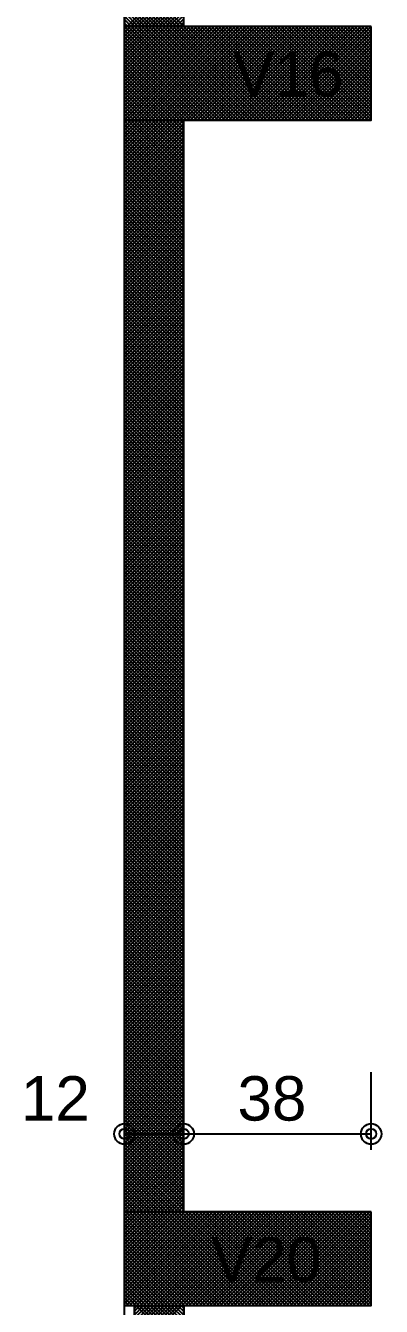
# Model space of a CAD drawing. Extents: x 0 to 119, y 0 to 84.
# Drawn here: x 12.28 to 13.72, y 37.04 to 42.22 of the extents above; entities that cross this region are included whole.
import ezdxf

# ---------------------------------------------------------------- set-up
doc = ezdxf.new("R2010")
doc.units = 0
doc.header["$MEASUREMENT"] = 0
for name, color, linetype in [('29', 9, 'CONTINUOUS'), ('3', 7, 'CONTINUOUS'), ('32', 250, 'CONTINUOUS'), ('6', 178, 'CONTINUOUS')]:
    doc.layers.add(name, color=color, linetype=linetype)
doc.styles.add('TQS_ARIAL', font='arial.ttf')

msp = doc.modelspace()

# ---------------------------------------------------------------- linework, layer by layer
at = {"layer": '29', "color": 9, "linetype": 'Continuous'}
for p, q in [((12.6805, 42.459687), (12.9205, 42.21988)), ((12.6805, 42.445545), (12.906165, 42.21988)), ((12.6805, 42.431402), (12.892023, 42.21988)), ((12.691101, 42.21988), (12.9205, 42.449279)), ((12.705243, 42.21988), (12.9205, 42.435137)), ((12.6805, 42.41726), (12.87788, 42.21988)), ((12.6805, 42.403118), (12.863738, 42.21988)), ((12.6805, 42.388976), (12.849596, 42.21988)), ((12.719385, 42.21988), (12.9205, 42.420995)), ((12.733527, 42.21988), (12.9205, 42.406853)), ((12.747669, 42.21988), (12.9205, 42.392711)), ((12.761811, 42.21988), (12.9205, 42.378569)), ((12.6805, 42.374834), (12.835454, 42.21988)), ((12.6805, 42.360692), (12.821312, 42.21988)), ((12.6805, 42.34655), (12.80717, 42.21988)), ((12.6805, 42.332407), (12.793028, 42.21988)), ((12.775954, 42.21988), (12.9205, 42.364426)), ((12.790096, 42.21988), (12.9205, 42.350284)), ((12.804238, 42.21988), (12.9205, 42.336142)), ((12.6805, 42.318265), (12.778885, 42.21988)), ((12.6805, 42.304123), (12.764743, 42.21988)), ((12.6805, 42.289981), (12.750601, 42.21988)), ((12.6805, 42.275839), (12.736459, 42.21988)), ((12.81838, 42.21988), (12.9205, 42.322)), ((12.832522, 42.21988), (12.9205, 42.307858)), ((12.846664, 42.21988), (12.9205, 42.293716)), ((12.860806, 42.21988), (12.9205, 42.279574)), ((12.6805, 42.261697), (12.722317, 42.21988)), ((12.6805, 42.247555), (12.708175, 42.21988)), ((12.6805, 42.233413), (12.694033, 42.21988)), ((12.874949, 42.21988), (12.9205, 42.265432)), ((12.889091, 42.21988), (12.9205, 42.251289)), ((12.903233, 42.21988), (12.9205, 42.237147)), ((12.917375, 42.21988), (12.9205, 42.223005)), ((12.6805, 41.841584), (13.058796, 42.21988)), ((12.6805, 41.855726), (13.044654, 42.21988)), ((12.6805, 41.869868), (13.030512, 42.21988)), ((12.6805, 41.88401), (13.01637, 42.21988)), ((12.6805, 41.898152), (13.002228, 42.21988)), ((12.6805, 41.912294), (12.988086, 42.21988)), ((12.6805, 41.926437), (12.973944, 42.21988)), ((12.6805, 41.940579), (12.959801, 42.21988)), ((12.6805, 41.954721), (12.945659, 42.21988)), ((12.6805, 41.968863), (12.931517, 42.21988)), ((12.6805, 41.983005), (12.917375, 42.21988)), ((12.6805, 41.997147), (12.903233, 42.21988)), ((12.6805, 42.011289), (12.889091, 42.21988)), ((12.6805, 42.025432), (12.874949, 42.21988)), ((12.6805, 42.039574), (12.860806, 42.21988)), ((12.6805, 42.053716), (12.846664, 42.21988)), ((12.6805, 42.067858), (12.832522, 42.21988)), ((12.6805, 42.082), (12.81838, 42.21988)), ((12.6805, 42.096142), (12.804238, 42.21988)), ((12.6805, 42.110284), (12.790096, 42.21988)), ((12.6805, 42.124426), (12.775954, 42.21988)), ((12.6805, 42.138569), (12.761811, 42.21988)), ((12.6805, 42.152711), (12.747669, 42.21988)), ((12.6805, 42.166853), (12.733527, 42.21988)), ((12.6805, 42.180995), (12.719385, 42.21988)), ((12.6805, 42.195137), (12.705243, 42.21988)), ((12.6805, 42.209279), (12.691101, 42.21988)), ((12.6805, 42.21988), (13.05989, 41.83988)), ((12.6805, 42.205128), (13.045748, 41.83988)), ((12.6805, 42.190986), (13.031606, 41.83988)), ((12.6805, 42.176844), (13.017464, 41.83988)), ((12.692938, 41.83988), (13.072938, 42.21988)), ((12.694033, 42.21988), (13.074033, 41.83988)), ((12.707081, 41.83988), (13.087081, 42.21988)), ((12.708175, 42.21988), (13.088175, 41.83988)), ((12.721223, 41.83988), (13.101223, 42.21988)), ((12.722317, 42.21988), (13.102317, 41.83988)), ((12.735365, 41.83988), (13.115365, 42.21988)), ((12.736459, 42.21988), (13.116459, 41.83988)), ((12.749507, 41.83988), (13.129507, 42.21988)), ((12.750601, 42.21988), (13.130601, 41.83988)), ((12.763649, 41.83988), (13.143649, 42.21988)), ((12.764743, 42.21988), (13.144743, 41.83988)), ((12.777791, 41.83988), (13.157791, 42.21988)), ((12.778885, 42.21988), (13.158885, 41.83988)), ((12.791933, 41.83988), (13.171933, 42.21988)), ((12.793028, 42.21988), (13.173028, 41.83988)), ((12.806076, 41.83988), (13.186076, 42.21988)), ((12.80717, 42.21988), (13.18717, 41.83988)), ((12.820218, 41.83988), (13.200218, 42.21988)), ((12.821312, 42.21988), (13.201312, 41.83988)), ((12.83436, 41.83988), (13.21436, 42.21988)), ((12.835454, 42.21988), (13.215454, 41.83988)), ((12.848502, 41.83988), (13.228502, 42.21988)), ((12.849596, 42.21988), (13.229596, 41.83988)), ((12.862644, 41.83988), (13.242644, 42.21988)), ((12.863738, 42.21988), (13.243738, 41.83988)), ((12.876786, 41.83988), (13.256786, 42.21988)), ((12.87788, 42.21988), (13.25788, 41.83988)), ((12.890928, 41.83988), (13.270928, 42.21988)), ((12.892023, 42.21988), (13.272023, 41.83988)), ((12.905071, 41.83988), (13.285071, 42.21988)), ((12.906165, 42.21988), (13.286165, 41.83988)), ((12.919213, 41.83988), (13.299213, 42.21988)), ((12.920307, 42.21988), (13.300307, 41.83988)), ((12.933355, 41.83988), (13.313355, 42.21988)), ((12.934449, 42.21988), (13.314449, 41.83988)), ((12.947497, 41.83988), (13.327497, 42.21988)), ((12.948591, 42.21988), (13.328591, 41.83988)), ((12.961639, 41.83988), (13.341639, 42.21988)), ((12.962733, 42.21988), (13.342733, 41.83988)), ((12.975781, 41.83988), (13.355781, 42.21988)), ((12.976875, 42.21988), (13.356875, 41.83988)), ((12.989923, 41.83988), (13.369923, 42.21988)), ((12.991017, 42.21988), (13.371017, 41.83988)), ((13.004065, 41.83988), (13.384065, 42.21988)), ((13.00516, 42.21988), (13.38516, 41.83988)), ((13.018208, 41.83988), (13.398208, 42.21988)), ((13.019302, 42.21988), (13.399302, 41.83988)), ((13.03235, 41.83988), (13.41235, 42.21988)), ((13.033444, 42.21988), (13.413444, 41.83988)), ((13.046492, 41.83988), (13.426492, 42.21988)), ((13.047586, 42.21988), (13.427586, 41.83988)), ((13.060634, 41.83988), (13.440634, 42.21988)), ((13.061728, 42.21988), (13.441728, 41.83988)), ((13.074776, 41.83988), (13.454776, 42.21988)), ((13.07587, 42.21988), (13.45587, 41.83988)), ((13.088918, 41.83988), (13.468918, 42.21988)), ((13.090012, 42.21988), (13.470012, 41.83988)), ((13.10306, 41.83988), (13.48306, 42.21988)), ((13.104155, 42.21988), (13.484155, 41.83988)), ((13.117203, 41.83988), (13.497203, 42.21988)), ((13.118297, 42.21988), (13.498297, 41.83988)), ((13.131345, 41.83988), (13.511345, 42.21988)), ((13.132439, 42.21988), (13.512439, 41.83988)), ((13.145487, 41.83988), (13.525487, 42.21988)), ((13.146581, 42.21988), (13.526581, 41.83988)), ((13.159629, 41.83988), (13.539629, 42.21988)), ((13.160723, 42.21988), (13.540723, 41.83988)), ((13.173771, 41.83988), (13.553771, 42.21988)), ((13.174865, 42.21988), (13.554865, 41.83988)), ((13.187913, 41.83988), (13.567913, 42.21988)), ((13.189007, 42.21988), (13.569007, 41.83988)), ((13.202055, 41.83988), (13.582055, 42.21988)), ((13.20315, 42.21988), (13.58315, 41.83988)), ((13.216197, 41.83988), (13.596197, 42.21988)), ((13.217292, 42.21988), (13.597292, 41.83988)), ((13.23034, 41.83988), (13.61034, 42.21988)), ((13.231434, 42.21988), (13.611434, 41.83988)), ((13.244482, 41.83988), (13.624482, 42.21988)), ((13.245576, 42.21988), (13.625576, 41.83988)), ((13.258624, 41.83988), (13.638624, 42.21988)), ((13.259718, 42.21988), (13.639718, 41.83988)), ((13.272766, 41.83988), (13.652766, 42.21988)), ((13.27386, 42.21988), (13.65386, 41.83988)), ((13.286908, 41.83988), (13.666908, 42.21988)), ((13.288002, 42.21988), (13.668002, 41.83988)), ((13.30105, 41.83988), (13.6805, 42.21988)), ((13.302144, 42.21988), (13.6805, 41.841524)), ((13.315192, 41.83988), (13.6805, 42.205188)), ((13.316287, 42.21988), (13.6805, 41.855666)), ((13.329335, 41.83988), (13.6805, 42.191046)), ((13.330429, 42.21988), (13.6805, 41.869809)), ((13.343477, 41.83988), (13.6805, 42.176903)), ((13.344571, 42.21988), (13.6805, 41.883951)), ((13.358713, 42.21988), (13.6805, 41.898093)), ((13.372855, 42.21988), (13.6805, 41.912235)), ((13.386997, 42.21988), (13.6805, 41.926377)), ((13.401139, 42.21988), (13.6805, 41.940519)), ((13.415282, 42.21988), (13.6805, 41.954661)), ((13.429424, 42.21988), (13.6805, 41.968804)), ((13.443566, 42.21988), (13.6805, 41.982946)), ((13.457708, 42.21988), (13.6805, 41.997088)), ((13.47185, 42.21988), (13.6805, 42.01123)), ((13.485992, 42.21988), (13.6805, 42.025372)), ((13.500134, 42.21988), (13.6805, 42.039514)), ((13.514276, 42.21988), (13.6805, 42.053656)), ((13.528419, 42.21988), (13.6805, 42.067799)), ((13.542561, 42.21988), (13.6805, 42.081941)), ((13.556703, 42.21988), (13.6805, 42.096083)), ((13.570845, 42.21988), (13.6805, 42.110225)), ((13.584987, 42.21988), (13.6805, 42.124367)), ((13.599129, 42.21988), (13.6805, 42.138509)), ((13.613271, 42.21988), (13.6805, 42.152651)), ((13.627414, 42.21988), (13.6805, 42.166793)), ((13.641556, 42.21988), (13.6805, 42.180936)), ((13.655698, 42.21988), (13.6805, 42.195078)), ((13.66984, 42.21988), (13.6805, 42.20922)), ((12.6805, 42.162702), (13.003322, 41.83988)), ((12.6805, 42.14856), (12.98918, 41.83988)), ((12.6805, 42.134418), (12.975038, 41.83988)), ((12.6805, 42.120275), (12.960896, 41.83988)), ((13.357619, 41.83988), (13.6805, 42.162761)), ((13.371761, 41.83988), (13.6805, 42.148619)), ((13.385903, 41.83988), (13.6805, 42.134477)), ((13.400045, 41.83988), (13.6805, 42.120335)), ((12.6805, 42.106133), (12.946753, 41.83988)), ((12.6805, 42.091991), (12.932611, 41.83988)), ((12.6805, 42.077849), (12.918469, 41.83988)), ((13.414187, 41.83988), (13.6805, 42.106193)), ((13.42833, 41.83988), (13.6805, 42.092051)), ((13.442472, 41.83988), (13.6805, 42.077908)), ((12.6805, 42.063707), (12.904327, 41.83988)), ((12.6805, 42.049565), (12.890185, 41.83988)), ((12.6805, 42.035423), (12.876043, 41.83988)), ((12.6805, 42.02128), (12.861901, 41.83988)), ((13.456614, 41.83988), (13.6805, 42.063766)), ((13.470756, 41.83988), (13.6805, 42.049624)), ((13.484898, 41.83988), (13.6805, 42.035482)), ((13.49904, 41.83988), (13.6805, 42.02134)), ((12.6805, 42.007138), (12.847758, 41.83988)), ((12.6805, 41.992996), (12.833616, 41.83988)), ((12.6805, 41.978854), (12.819474, 41.83988)), ((12.6805, 41.964712), (12.805332, 41.83988)), ((13.513182, 41.83988), (13.6805, 42.007198)), ((13.527324, 41.83988), (13.6805, 41.993056)), ((13.541467, 41.83988), (13.6805, 41.978914)), ((13.555609, 41.83988), (13.6805, 41.964771)), ((12.6805, 41.95057), (12.79119, 41.83988)), ((12.6805, 41.936428), (12.777048, 41.83988)), ((12.6805, 41.922286), (12.762906, 41.83988)), ((13.569751, 41.83988), (13.6805, 41.950629)), ((13.583893, 41.83988), (13.6805, 41.936487)), ((13.598035, 41.83988), (13.6805, 41.922345)), ((12.6805, 41.908143), (12.748764, 41.83988)), ((12.6805, 41.894001), (12.734621, 41.83988)), ((12.6805, 41.879859), (12.720479, 41.83988)), ((12.6805, 41.865717), (12.706337, 41.83988)), ((13.612177, 41.83988), (13.6805, 41.908203)), ((13.626319, 41.83988), (13.6805, 41.894061)), ((13.640462, 41.83988), (13.6805, 41.879919)), ((13.654604, 41.83988), (13.6805, 41.865776)), ((12.6805, 41.851575), (12.692195, 41.83988)), ((12.6805, 41.601167), (12.919213, 41.83988)), ((12.6805, 41.61531), (12.905071, 41.83988)), ((12.6805, 41.629452), (12.890928, 41.83988)), ((12.6805, 41.643594), (12.876786, 41.83988)), ((12.6805, 41.657736), (12.862644, 41.83988)), ((12.6805, 41.671878), (12.848502, 41.83988)), ((12.6805, 41.68602), (12.83436, 41.83988)), ((12.6805, 41.700162), (12.820218, 41.83988)), ((12.6805, 41.714305), (12.806076, 41.83988)), ((12.6805, 41.728447), (12.791933, 41.83988)), ((12.6805, 41.742589), (12.777791, 41.83988)), ((12.6805, 41.756731), (12.763649, 41.83988)), ((12.6805, 41.770873), (12.749507, 41.83988)), ((12.6805, 41.785015), (12.735365, 41.83988)), ((12.6805, 41.799157), (12.721223, 41.83988)), ((12.6805, 41.8133), (12.707081, 41.83988)), ((12.6805, 41.827442), (12.692938, 41.83988)), ((12.6805, 41.837433), (12.9205, 41.597433)), ((12.6805, 41.587025), (12.9205, 41.827025)), ((12.6805, 41.823291), (12.9205, 41.583291)), ((12.6805, 41.572883), (12.9205, 41.812883)), ((12.6805, 41.809148), (12.9205, 41.569148)), ((12.692195, 41.83988), (12.9205, 41.611575)), ((12.706337, 41.83988), (12.9205, 41.625717)), ((12.720479, 41.83988), (12.9205, 41.639859)), ((12.734621, 41.83988), (12.9205, 41.654001)), ((12.748764, 41.83988), (12.9205, 41.668143)), ((12.762906, 41.83988), (12.9205, 41.682286)), ((12.777048, 41.83988), (12.9205, 41.696428)), ((12.79119, 41.83988), (12.9205, 41.71057)), ((12.805332, 41.83988), (12.9205, 41.724712)), ((12.819474, 41.83988), (12.9205, 41.738854)), ((12.833616, 41.83988), (12.9205, 41.752996)), ((12.847758, 41.83988), (12.9205, 41.767138)), ((12.861901, 41.83988), (12.9205, 41.78128)), ((12.876043, 41.83988), (12.9205, 41.795423)), ((12.890185, 41.83988), (12.9205, 41.809565)), ((12.904327, 41.83988), (12.9205, 41.823707)), ((12.918469, 41.83988), (12.9205, 41.837849)), ((13.668746, 41.83988), (13.6805, 41.851634)), ((12.6805, 41.558741), (12.9205, 41.798741)), ((12.6805, 41.795006), (12.9205, 41.555006)), ((12.6805, 41.544599), (12.9205, 41.784599)), ((12.6805, 41.780864), (12.9205, 41.540864)), ((12.6805, 41.530457), (12.9205, 41.770457)), ((12.6805, 41.766722), (12.9205, 41.526722)), ((12.6805, 41.516315), (12.9205, 41.756315)), ((12.6805, 41.75258), (12.9205, 41.51258)), ((12.6805, 41.502173), (12.9205, 41.742173)), ((12.6805, 41.738438), (12.9205, 41.498438)), ((12.6805, 41.48803), (12.9205, 41.72803)), ((12.6805, 41.724296), (12.9205, 41.484296)), ((12.6805, 41.473888), (12.9205, 41.713888)), ((12.6805, 41.710153), (12.9205, 41.470153)), ((12.6805, 41.459746), (12.9205, 41.699746)), ((12.6805, 41.696011), (12.9205, 41.456011)), ((12.6805, 41.445604), (12.9205, 41.685604)), ((12.6805, 41.681869), (12.9205, 41.441869)), ((12.6805, 41.431462), (12.9205, 41.671462)), ((12.6805, 41.667727), (12.9205, 41.427727)), ((12.6805, 41.41732), (12.9205, 41.65732)), ((12.6805, 41.653585), (12.9205, 41.413585)), ((12.6805, 41.403178), (12.9205, 41.643178)), ((12.6805, 41.639443), (12.9205, 41.399443)), ((12.6805, 41.389035), (12.9205, 41.629035)), ((12.6805, 41.625301), (12.9205, 41.385301)), ((12.6805, 41.374893), (12.9205, 41.614893)), ((12.6805, 41.611159), (12.9205, 41.371159)), ((12.6805, 41.360751), (12.9205, 41.600751)), ((12.6805, 41.597016), (12.9205, 41.357016)), ((12.6805, 41.346609), (12.9205, 41.586609)), ((12.6805, 41.582874), (12.9205, 41.342874)), ((12.6805, 41.332467), (12.9205, 41.572467)), ((12.6805, 41.568732), (12.9205, 41.328732)), ((12.6805, 41.318325), (12.9205, 41.558325)), ((12.6805, 41.55459), (12.9205, 41.31459)), ((12.6805, 41.304183), (12.9205, 41.544183)), ((12.6805, 41.540448), (12.9205, 41.300448)), ((12.6805, 41.29004), (12.9205, 41.53004)), ((12.6805, 41.526306), (12.9205, 41.286306)), ((12.6805, 41.275898), (12.9205, 41.515898)), ((12.6805, 41.512164), (12.9205, 41.272164)), ((12.6805, 41.261756), (12.9205, 41.501756)), ((12.6805, 41.498021), (12.9205, 41.258021)), ((12.6805, 41.247614), (12.9205, 41.487614)), ((12.6805, 41.483879), (12.9205, 41.243879)), ((12.6805, 41.233472), (12.9205, 41.473472)), ((12.6805, 41.469737), (12.9205, 41.229737)), ((12.6805, 41.21933), (12.9205, 41.45933)), ((12.6805, 41.455595), (12.9205, 41.215595)), ((12.6805, 41.205188), (12.9205, 41.445188)), ((12.6805, 41.441453), (12.9205, 41.201453)), ((12.6805, 41.191046), (12.9205, 41.431046)), ((12.6805, 41.427311), (12.9205, 41.187311)), ((12.6805, 41.176903), (12.9205, 41.416903)), ((12.6805, 41.413169), (12.9205, 41.173169)), ((12.6805, 41.162761), (12.9205, 41.402761)), ((12.6805, 41.399027), (12.9205, 41.159027)), ((12.6805, 41.148619), (12.9205, 41.388619)), ((12.6805, 41.384884), (12.9205, 41.144884)), ((12.6805, 41.134477), (12.9205, 41.374477)), ((12.6805, 41.370742), (12.9205, 41.130742)), ((12.6805, 41.120335), (12.9205, 41.360335)), ((12.6805, 41.3566), (12.9205, 41.1166)), ((12.6805, 41.106193), (12.9205, 41.346193)), ((12.6805, 41.342458), (12.9205, 41.102458)), ((12.6805, 41.092051), (12.9205, 41.332051)), ((12.6805, 41.328316), (12.9205, 41.088316)), ((12.6805, 41.077908), (12.9205, 41.317908)), ((12.6805, 41.314174), (12.9205, 41.074174)), ((12.6805, 41.063766), (12.9205, 41.303766)), ((12.6805, 41.300032), (12.9205, 41.060032)), ((12.6805, 41.049624), (12.9205, 41.289624)), ((12.6805, 41.285889), (12.9205, 41.045889)), ((12.6805, 41.035482), (12.9205, 41.275482)), ((12.6805, 41.271747), (12.9205, 41.031747)), ((12.6805, 41.02134), (12.9205, 41.26134)), ((12.6805, 41.257605), (12.9205, 41.017605)), ((12.6805, 41.007198), (12.9205, 41.247198)), ((12.6805, 41.243463), (12.9205, 41.003463)), ((12.6805, 40.993056), (12.9205, 41.233056)), ((12.6805, 41.229321), (12.9205, 40.989321)), ((12.6805, 40.978914), (12.9205, 41.218914)), ((12.6805, 41.215179), (12.9205, 40.975179)), ((12.6805, 40.964771), (12.9205, 41.204771)), ((12.6805, 41.201037), (12.9205, 40.961037)), ((12.6805, 40.950629), (12.9205, 41.190629)), ((12.6805, 41.186894), (12.9205, 40.946894)), ((12.6805, 40.936487), (12.9205, 41.176487)), ((12.6805, 41.172752), (12.9205, 40.932752)), ((12.6805, 40.922345), (12.9205, 41.162345)), ((12.6805, 41.15861), (12.9205, 40.91861)), ((12.6805, 40.908203), (12.9205, 41.148203)), ((12.6805, 41.144468), (12.9205, 40.904468)), ((12.6805, 40.894061), (12.9205, 41.134061)), ((12.6805, 41.130326), (12.9205, 40.890326)), ((12.6805, 40.879919), (12.9205, 41.119919)), ((12.6805, 41.116184), (12.9205, 40.876184)), ((12.6805, 40.865776), (12.9205, 41.105776)), ((12.6805, 41.102042), (12.9205, 40.862042)), ((12.6805, 40.851634), (12.9205, 41.091634)), ((12.6805, 41.0879), (12.9205, 40.8479)), ((12.6805, 40.837492), (12.9205, 41.077492)), ((12.6805, 41.073757), (12.9205, 40.833757)), ((12.6805, 40.82335), (12.9205, 41.06335)), ((12.6805, 41.059615), (12.9205, 40.819615)), ((12.6805, 40.809208), (12.9205, 41.049208)), ((12.6805, 41.045473), (12.9205, 40.805473)), ((12.6805, 40.795066), (12.9205, 41.035066)), ((12.6805, 41.031331), (12.9205, 40.791331)), ((12.6805, 40.780924), (12.9205, 41.020924)), ((12.6805, 41.017189), (12.9205, 40.777189)), ((12.6805, 40.766781), (12.9205, 41.006781)), ((12.6805, 41.003047), (12.9205, 40.763047)), ((12.6805, 40.752639), (12.9205, 40.992639)), ((12.6805, 40.988905), (12.9205, 40.748905)), ((12.6805, 40.738497), (12.9205, 40.978497)), ((12.6805, 40.974762), (12.9205, 40.734762)), ((12.6805, 40.724355), (12.9205, 40.964355)), ((12.6805, 40.96062), (12.9205, 40.72062)), ((12.6805, 40.710213), (12.9205, 40.950213)), ((12.6805, 40.946478), (12.9205, 40.706478)), ((12.6805, 40.696071), (12.9205, 40.936071)), ((12.6805, 40.932336), (12.9205, 40.692336)), ((12.6805, 40.681929), (12.9205, 40.921929)), ((12.6805, 40.918194), (12.9205, 40.678194)), ((12.6805, 40.667787), (12.9205, 40.907787)), ((12.6805, 40.904052), (12.9205, 40.664052)), ((12.6805, 40.653644), (12.9205, 40.893644)), ((12.6805, 40.88991), (12.9205, 40.64991)), ((12.6805, 40.639502), (12.9205, 40.879502)), ((12.6805, 40.875767), (12.9205, 40.635767)), ((12.6805, 40.62536), (12.9205, 40.86536)), ((12.6805, 40.861625), (12.9205, 40.621625)), ((12.6805, 40.611218), (12.9205, 40.851218)), ((12.6805, 40.847483), (12.9205, 40.607483)), ((12.6805, 40.597076), (12.9205, 40.837076)), ((12.6805, 40.833341), (12.9205, 40.593341)), ((12.6805, 40.582934), (12.9205, 40.822934)), ((12.6805, 40.819199), (12.9205, 40.579199)), ((12.6805, 40.568792), (12.9205, 40.808792)), ((12.6805, 40.805057), (12.9205, 40.565057)), ((12.6805, 40.554649), (12.9205, 40.794649)), ((12.6805, 40.790915), (12.9205, 40.550915)), ((12.6805, 40.540507), (12.9205, 40.780507)), ((12.6805, 40.776773), (12.9205, 40.536773)), ((12.6805, 40.526365), (12.9205, 40.766365)), ((12.6805, 40.76263), (12.9205, 40.52263)), ((12.6805, 40.512223), (12.9205, 40.752223)), ((12.6805, 40.748488), (12.9205, 40.508488)), ((12.6805, 40.498081), (12.9205, 40.738081)), ((12.6805, 40.734346), (12.9205, 40.494346)), ((12.6805, 40.483939), (12.9205, 40.723939)), ((12.6805, 40.720204), (12.9205, 40.480204)), ((12.6805, 40.469797), (12.9205, 40.709797)), ((12.6805, 40.706062), (12.9205, 40.466062)), ((12.6805, 40.455654), (12.9205, 40.695654)), ((12.6805, 40.69192), (12.9205, 40.45192)), ((12.6805, 40.441512), (12.9205, 40.681512)), ((12.6805, 40.677778), (12.9205, 40.437778)), ((12.6805, 40.42737), (12.9205, 40.66737)), ((12.6805, 40.663635), (12.9205, 40.423635)), ((12.6805, 40.413228), (12.9205, 40.653228)), ((12.6805, 40.649493), (12.9205, 40.409493)), ((12.6805, 40.399086), (12.9205, 40.639086)), ((12.6805, 40.635351), (12.9205, 40.395351)), ((12.6805, 40.384944), (12.9205, 40.624944)), ((12.6805, 40.621209), (12.9205, 40.381209)), ((12.6805, 40.370802), (12.9205, 40.610802)), ((12.6805, 40.607067), (12.9205, 40.367067)), ((12.6805, 40.35666), (12.9205, 40.59666)), ((12.6805, 40.592925), (12.9205, 40.352925)), ((12.6805, 40.342517), (12.9205, 40.582517)), ((12.6805, 40.578783), (12.9205, 40.338783)), ((12.6805, 40.328375), (12.9205, 40.568375)), ((12.6805, 40.564641), (12.9205, 40.324641)), ((12.6805, 40.314233), (12.9205, 40.554233)), ((12.6805, 40.550498), (12.9205, 40.310498)), ((12.6805, 40.300091), (12.9205, 40.540091)), ((12.6805, 40.536356), (12.9205, 40.296356)), ((12.6805, 40.285949), (12.9205, 40.525949)), ((12.6805, 40.522214), (12.9205, 40.282214)), ((12.6805, 40.271807), (12.9205, 40.511807)), ((12.6805, 40.508072), (12.9205, 40.268072)), ((12.6805, 40.257665), (12.9205, 40.497665)), ((12.6805, 40.49393), (12.9205, 40.25393)), ((12.6805, 40.243522), (12.9205, 40.483522)), ((12.6805, 40.479788), (12.9205, 40.239788)), ((12.6805, 40.22938), (12.9205, 40.46938)), ((12.6805, 40.465646), (12.9205, 40.225646)), ((12.6805, 40.215238), (12.9205, 40.455238)), ((12.6805, 40.451503), (12.9205, 40.211503)), ((12.6805, 40.201096), (12.9205, 40.441096)), ((12.6805, 40.437361), (12.9205, 40.197361)), ((12.6805, 40.186954), (12.9205, 40.426954)), ((12.6805, 40.423219), (12.9205, 40.183219)), ((12.6805, 40.172812), (12.9205, 40.412812)), ((12.6805, 40.409077), (12.9205, 40.169077)), ((12.6805, 40.15867), (12.9205, 40.39867)), ((12.6805, 40.394935), (12.9205, 40.154935)), ((12.6805, 40.144528), (12.9205, 40.384528)), ((12.6805, 40.380793), (12.9205, 40.140793)), ((12.6805, 40.130385), (12.9205, 40.370385)), ((12.6805, 40.366651), (12.9205, 40.126651)), ((12.6805, 40.116243), (12.9205, 40.356243)), ((12.6805, 40.352508), (12.9205, 40.112508)), ((12.6805, 40.102101), (12.9205, 40.342101)), ((12.6805, 40.338366), (12.9205, 40.098366)), ((12.6805, 40.087959), (12.9205, 40.327959)), ((12.6805, 40.324224), (12.9205, 40.084224)), ((12.6805, 40.073817), (12.9205, 40.313817)), ((12.6805, 40.310082), (12.9205, 40.070082)), ((12.6805, 40.059675), (12.9205, 40.299675)), ((12.6805, 40.29594), (12.9205, 40.05594)), ((12.6805, 40.045533), (12.9205, 40.285533)), ((12.6805, 40.281798), (12.9205, 40.041798)), ((12.6805, 40.03139), (12.9205, 40.27139)), ((12.6805, 40.267656), (12.9205, 40.027656)), ((12.6805, 40.017248), (12.9205, 40.257248)), ((12.6805, 40.253514), (12.9205, 40.013514)), ((12.6805, 40.003106), (12.9205, 40.243106)), ((12.6805, 40.239371), (12.9205, 39.999371)), ((12.6805, 39.988964), (12.9205, 40.228964)), ((12.6805, 40.225229), (12.9205, 39.985229)), ((12.6805, 39.974822), (12.9205, 40.214822)), ((12.6805, 40.211087), (12.9205, 39.971087)), ((12.6805, 39.96068), (12.9205, 40.20068)), ((12.6805, 40.196945), (12.9205, 39.956945)), ((12.6805, 39.946538), (12.9205, 40.186538)), ((12.6805, 40.182803), (12.9205, 39.942803)), ((12.6805, 39.932395), (12.9205, 40.172395)), ((12.6805, 40.168661), (12.9205, 39.928661)), ((12.6805, 39.918253), (12.9205, 40.158253)), ((12.6805, 40.154519), (12.9205, 39.914519)), ((12.6805, 39.904111), (12.9205, 40.144111)), ((12.6805, 40.140376), (12.9205, 39.900376)), ((12.6805, 39.889969), (12.9205, 40.129969)), ((12.6805, 40.126234), (12.9205, 39.886234)), ((12.6805, 39.875827), (12.9205, 40.115827)), ((12.6805, 40.112092), (12.9205, 39.872092)), ((12.6805, 39.861685), (12.9205, 40.101685)), ((12.6805, 40.09795), (12.9205, 39.85795)), ((12.6805, 39.847543), (12.9205, 40.087543)), ((12.6805, 40.083808), (12.9205, 39.843808)), ((12.6805, 39.833401), (12.9205, 40.073401)), ((12.6805, 40.069666), (12.9205, 39.829666)), ((12.6805, 39.819258), (12.9205, 40.059258)), ((12.6805, 40.055524), (12.9205, 39.815524)), ((12.6805, 39.805116), (12.9205, 40.045116)), ((12.6805, 40.041381), (12.9205, 39.801381)), ((12.6805, 39.790974), (12.9205, 40.030974)), ((12.6805, 40.027239), (12.9205, 39.787239)), ((12.6805, 39.776832), (12.9205, 40.016832)), ((12.6805, 40.013097), (12.9205, 39.773097)), ((12.6805, 39.76269), (12.9205, 40.00269)), ((12.6805, 39.998955), (12.9205, 39.758955)), ((12.6805, 39.748548), (12.9205, 39.988548)), ((12.6805, 39.984813), (12.9205, 39.744813)), ((12.6805, 39.734406), (12.9205, 39.974406)), ((12.6805, 39.970671), (12.9205, 39.730671)), ((12.6805, 39.720263), (12.9205, 39.960263)), ((12.6805, 39.956529), (12.9205, 39.716529)), ((12.6805, 39.706121), (12.9205, 39.946121)), ((12.6805, 39.942387), (12.9205, 39.702387)), ((12.6805, 39.691979), (12.9205, 39.931979)), ((12.6805, 39.928244), (12.9205, 39.688244)), ((12.6805, 39.677837), (12.9205, 39.917837)), ((12.6805, 39.914102), (12.9205, 39.674102)), ((12.6805, 39.663695), (12.9205, 39.903695)), ((12.6805, 39.89996), (12.9205, 39.65996)), ((12.6805, 39.649553), (12.9205, 39.889553)), ((12.6805, 39.885818), (12.9205, 39.645818)), ((12.6805, 39.635411), (12.9205, 39.875411)), ((12.6805, 39.871676), (12.9205, 39.631676)), ((12.6805, 39.621268), (12.9205, 39.861268)), ((12.6805, 39.857534), (12.9205, 39.617534)), ((12.6805, 39.607126), (12.9205, 39.847126)), ((12.6805, 39.843392), (12.9205, 39.603392)), ((12.6805, 39.592984), (12.9205, 39.832984)), ((12.6805, 39.829249), (12.9205, 39.589249)), ((12.6805, 39.578842), (12.9205, 39.818842)), ((12.6805, 39.815107), (12.9205, 39.575107)), ((12.6805, 39.5647), (12.9205, 39.8047)), ((12.6805, 39.800965), (12.9205, 39.560965)), ((12.6805, 39.550558), (12.9205, 39.790558)), ((12.6805, 39.786823), (12.9205, 39.546823)), ((12.6805, 39.536416), (12.9205, 39.776416)), ((12.6805, 39.772681), (12.9205, 39.532681)), ((12.6805, 39.522274), (12.9205, 39.762274)), ((12.6805, 39.758539), (12.9205, 39.518539)), ((12.6805, 39.508131), (12.9205, 39.748131)), ((12.6805, 39.744397), (12.9205, 39.504397)), ((12.6805, 39.493989), (12.9205, 39.733989)), ((12.6805, 39.730255), (12.9205, 39.490255)), ((12.6805, 39.479847), (12.9205, 39.719847)), ((12.6805, 39.716112), (12.9205, 39.476112)), ((12.6805, 39.465705), (12.9205, 39.705705)), ((12.6805, 39.70197), (12.9205, 39.46197)), ((12.6805, 39.451563), (12.9205, 39.691563)), ((12.6805, 39.687828), (12.9205, 39.447828)), ((12.6805, 39.437421), (12.9205, 39.677421)), ((12.6805, 39.673686), (12.9205, 39.433686)), ((12.6805, 39.423279), (12.9205, 39.663279)), ((12.6805, 39.659544), (12.9205, 39.419544)), ((12.6805, 39.409136), (12.9205, 39.649136)), ((12.6805, 39.645402), (12.9205, 39.405402)), ((12.6805, 39.394994), (12.9205, 39.634994)), ((12.6805, 39.63126), (12.9205, 39.39126)), ((12.6805, 39.380852), (12.9205, 39.620852)), ((12.6805, 39.617117), (12.9205, 39.377117)), ((12.6805, 39.36671), (12.9205, 39.60671)), ((12.6805, 39.602975), (12.9205, 39.362975)), ((12.6805, 39.352568), (12.9205, 39.592568)), ((12.6805, 39.588833), (12.9205, 39.348833)), ((12.6805, 39.338426), (12.9205, 39.578426)), ((12.6805, 39.574691), (12.9205, 39.334691)), ((12.6805, 39.324284), (12.9205, 39.564284)), ((12.6805, 39.560549), (12.9205, 39.320549)), ((12.6805, 39.310141), (12.9205, 39.550141)), ((12.6805, 39.546407), (12.9205, 39.306407)), ((12.6805, 39.295999), (12.9205, 39.535999)), ((12.6805, 39.532265), (12.9205, 39.292265)), ((12.6805, 39.281857), (12.9205, 39.521857)), ((12.6805, 39.518122), (12.9205, 39.278122)), ((12.6805, 39.267715), (12.9205, 39.507715)), ((12.6805, 39.50398), (12.9205, 39.26398)), ((12.6805, 39.253573), (12.9205, 39.493573)), ((12.6805, 39.489838), (12.9205, 39.249838)), ((12.6805, 39.239431), (12.9205, 39.479431)), ((12.6805, 39.475696), (12.9205, 39.235696)), ((12.6805, 39.225289), (12.9205, 39.465289)), ((12.6805, 39.461554), (12.9205, 39.221554)), ((12.6805, 39.211147), (12.9205, 39.451147)), ((12.6805, 39.447412), (12.9205, 39.207412)), ((12.6805, 39.197004), (12.9205, 39.437004)), ((12.6805, 39.43327), (12.9205, 39.19327)), ((12.6805, 39.182862), (12.9205, 39.422862)), ((12.6805, 39.419128), (12.9205, 39.179128)), ((12.6805, 39.16872), (12.9205, 39.40872)), ((12.6805, 39.404985), (12.9205, 39.164985)), ((12.6805, 39.154578), (12.9205, 39.394578)), ((12.6805, 39.390843), (12.9205, 39.150843)), ((12.6805, 39.140436), (12.9205, 39.380436)), ((12.6805, 39.376701), (12.9205, 39.136701)), ((12.6805, 39.126294), (12.9205, 39.366294)), ((12.6805, 39.362559), (12.9205, 39.122559)), ((12.6805, 39.112152), (12.9205, 39.352152)), ((12.6805, 39.348417), (12.9205, 39.108417)), ((12.6805, 39.098009), (12.9205, 39.338009)), ((12.6805, 39.334275), (12.9205, 39.094275)), ((12.6805, 39.083867), (12.9205, 39.323867)), ((12.6805, 39.320133), (12.9205, 39.080133)), ((12.6805, 39.069725), (12.9205, 39.309725)), ((12.6805, 39.30599), (12.9205, 39.06599)), ((12.6805, 39.055583), (12.9205, 39.295583)), ((12.6805, 39.291848), (12.9205, 39.051848)), ((12.6805, 39.041441), (12.9205, 39.281441)), ((12.6805, 39.277706), (12.9205, 39.037706)), ((12.6805, 39.027299), (12.9205, 39.267299)), ((12.6805, 39.263564), (12.9205, 39.023564)), ((12.6805, 39.013157), (12.9205, 39.253157)), ((12.6805, 39.249422), (12.9205, 39.009422)), ((12.6805, 38.999015), (12.9205, 39.239015)), ((12.6805, 39.23528), (12.9205, 38.99528)), ((12.6805, 38.984872), (12.9205, 39.224872)), ((12.6805, 39.221138), (12.9205, 38.981138)), ((12.6805, 38.97073), (12.9205, 39.21073)), ((12.6805, 39.206995), (12.9205, 38.966995)), ((12.6805, 38.956588), (12.9205, 39.196588)), ((12.6805, 39.192853), (12.9205, 38.952853)), ((12.6805, 38.942446), (12.9205, 39.182446)), ((12.6805, 39.178711), (12.9205, 38.938711)), ((12.6805, 38.928304), (12.9205, 39.168304)), ((12.6805, 39.164569), (12.9205, 38.924569)), ((12.6805, 38.914162), (12.9205, 39.154162)), ((12.6805, 39.150427), (12.9205, 38.910427)), ((12.6805, 38.90002), (12.9205, 39.14002)), ((12.6805, 39.136285), (12.9205, 38.896285)), ((12.6805, 38.885877), (12.9205, 39.125877)), ((12.6805, 39.122143), (12.9205, 38.882143)), ((12.6805, 38.871735), (12.9205, 39.111735)), ((12.6805, 39.108001), (12.9205, 38.868001)), ((12.6805, 38.857593), (12.9205, 39.097593)), ((12.6805, 39.093858), (12.9205, 38.853858)), ((12.6805, 38.843451), (12.9205, 39.083451)), ((12.6805, 39.079716), (12.9205, 38.839716)), ((12.6805, 38.829309), (12.9205, 39.069309)), ((12.6805, 39.065574), (12.9205, 38.825574)), ((12.6805, 38.815167), (12.9205, 39.055167)), ((12.6805, 39.051432), (12.9205, 38.811432)), ((12.6805, 38.801025), (12.9205, 39.041025)), ((12.6805, 39.03729), (12.9205, 38.79729)), ((12.6805, 38.786882), (12.9205, 39.026882)), ((12.6805, 39.023148), (12.9205, 38.783148)), ((12.6805, 38.77274), (12.9205, 39.01274)), ((12.6805, 39.009006), (12.9205, 38.769006)), ((12.6805, 38.758598), (12.9205, 38.998598)), ((12.6805, 38.994863), (12.9205, 38.754863)), ((12.6805, 38.744456), (12.9205, 38.984456)), ((12.6805, 38.980721), (12.9205, 38.740721)), ((12.6805, 38.730314), (12.9205, 38.970314)), ((12.6805, 38.966579), (12.9205, 38.726579)), ((12.6805, 38.716172), (12.9205, 38.956172)), ((12.6805, 38.952437), (12.9205, 38.712437)), ((12.6805, 38.70203), (12.9205, 38.94203)), ((12.6805, 38.938295), (12.9205, 38.698295)), ((12.6805, 38.687888), (12.9205, 38.927888)), ((12.6805, 38.924153), (12.9205, 38.684153)), ((12.6805, 38.673745), (12.9205, 38.913745)), ((12.6805, 38.910011), (12.9205, 38.670011)), ((12.6805, 38.659603), (12.9205, 38.899603)), ((12.6805, 38.895868), (12.9205, 38.655868)), ((12.6805, 38.645461), (12.9205, 38.885461)), ((12.6805, 38.881726), (12.9205, 38.641726)), ((12.6805, 38.631319), (12.9205, 38.871319)), ((12.6805, 38.867584), (12.9205, 38.627584)), ((12.6805, 38.617177), (12.9205, 38.857177)), ((12.6805, 38.853442), (12.9205, 38.613442)), ((12.6805, 38.603035), (12.9205, 38.843035)), ((12.6805, 38.8393), (12.9205, 38.5993)), ((12.6805, 38.588893), (12.9205, 38.828893)), ((12.6805, 38.825158), (12.9205, 38.585158)), ((12.6805, 38.57475), (12.9205, 38.81475)), ((12.6805, 38.811016), (12.9205, 38.571016)), ((12.6805, 38.560608), (12.9205, 38.800608)), ((12.6805, 38.796874), (12.9205, 38.556874)), ((12.6805, 38.546466), (12.9205, 38.786466)), ((12.6805, 38.782731), (12.9205, 38.542731)), ((12.6805, 38.532324), (12.9205, 38.772324)), ((12.6805, 38.768589), (12.9205, 38.528589)), ((12.6805, 38.518182), (12.9205, 38.758182)), ((12.6805, 38.754447), (12.9205, 38.514447)), ((12.6805, 38.50404), (12.9205, 38.74404)), ((12.6805, 38.740305), (12.9205, 38.500305)), ((12.6805, 38.489898), (12.9205, 38.729898)), ((12.6805, 38.726163), (12.9205, 38.486163)), ((12.6805, 38.475755), (12.9205, 38.715755)), ((12.6805, 38.712021), (12.9205, 38.472021)), ((12.6805, 38.461613), (12.9205, 38.701613)), ((12.6805, 38.697879), (12.9205, 38.457879)), ((12.6805, 38.447471), (12.9205, 38.687471)), ((12.6805, 38.683736), (12.9205, 38.443736)), ((12.6805, 38.433329), (12.9205, 38.673329)), ((12.6805, 38.669594), (12.9205, 38.429594)), ((12.6805, 38.419187), (12.9205, 38.659187)), ((12.6805, 38.655452), (12.9205, 38.415452)), ((12.6805, 38.405045), (12.9205, 38.645045)), ((12.6805, 38.64131), (12.9205, 38.40131)), ((12.6805, 38.390903), (12.9205, 38.630903)), ((12.6805, 38.627168), (12.9205, 38.387168)), ((12.6805, 38.376761), (12.9205, 38.616761)), ((12.6805, 38.613026), (12.9205, 38.373026)), ((12.6805, 38.362618), (12.9205, 38.602618)), ((12.6805, 38.598884), (12.9205, 38.358884)), ((12.6805, 38.348476), (12.9205, 38.588476)), ((12.6805, 38.584742), (12.9205, 38.344742)), ((12.6805, 38.334334), (12.9205, 38.574334)), ((12.6805, 38.570599), (12.9205, 38.330599)), ((12.6805, 38.320192), (12.9205, 38.560192)), ((12.6805, 38.556457), (12.9205, 38.316457)), ((12.6805, 38.30605), (12.9205, 38.54605)), ((12.6805, 38.542315), (12.9205, 38.302315)), ((12.6805, 38.291908), (12.9205, 38.531908)), ((12.6805, 38.528173), (12.9205, 38.288173)), ((12.6805, 38.277766), (12.9205, 38.517766)), ((12.6805, 38.514031), (12.9205, 38.274031)), ((12.6805, 38.263623), (12.9205, 38.503623)), ((12.6805, 38.499889), (12.9205, 38.259889)), ((12.6805, 38.249481), (12.9205, 38.489481)), ((12.6805, 38.485747), (12.9205, 38.245747)), ((12.6805, 38.235339), (12.9205, 38.475339)), ((12.6805, 38.471604), (12.9205, 38.231604)), ((12.6805, 38.221197), (12.9205, 38.461197)), ((12.6805, 38.457462), (12.9205, 38.217462)), ((12.6805, 38.207055), (12.9205, 38.447055)), ((12.6805, 38.44332), (12.9205, 38.20332)), ((12.6805, 38.192913), (12.9205, 38.432913)), ((12.6805, 38.429178), (12.9205, 38.189178)), ((12.6805, 38.178771), (12.9205, 38.418771)), ((12.6805, 38.415036), (12.9205, 38.175036)), ((12.6805, 38.164629), (12.9205, 38.404629)), ((12.6805, 38.400894), (12.9205, 38.160894)), ((12.6805, 38.150486), (12.9205, 38.390486)), ((12.6805, 38.386752), (12.9205, 38.146752)), ((12.6805, 38.136344), (12.9205, 38.376344)), ((12.6805, 38.372609), (12.9205, 38.132609)), ((12.6805, 38.122202), (12.9205, 38.362202)), ((12.6805, 38.358467), (12.9205, 38.118467)), ((12.6805, 38.10806), (12.9205, 38.34806)), ((12.6805, 38.344325), (12.9205, 38.104325)), ((12.6805, 38.093918), (12.9205, 38.333918)), ((12.6805, 38.330183), (12.9205, 38.090183)), ((12.6805, 38.079776), (12.9205, 38.319776)), ((12.6805, 38.316041), (12.9205, 38.076041)), ((12.6805, 38.065634), (12.9205, 38.305634)), ((12.6805, 38.301899), (12.9205, 38.061899)), ((12.6805, 38.051491), (12.9205, 38.291491)), ((12.6805, 38.287757), (12.9205, 38.047757)), ((12.6805, 38.037349), (12.9205, 38.277349)), ((12.6805, 38.273615), (12.9205, 38.033615)), ((12.6805, 38.023207), (12.9205, 38.263207)), ((12.6805, 38.259472), (12.9205, 38.019472)), ((12.6805, 38.009065), (12.9205, 38.249065)), ((12.6805, 38.24533), (12.9205, 38.00533)), ((12.6805, 37.994923), (12.9205, 38.234923)), ((12.6805, 38.231188), (12.9205, 37.991188)), ((12.6805, 37.980781), (12.9205, 38.220781)), ((12.6805, 38.217046), (12.9205, 37.977046)), ((12.6805, 37.966639), (12.9205, 38.206639)), ((12.6805, 38.202904), (12.9205, 37.962904)), ((12.6805, 37.952496), (12.9205, 38.192496)), ((12.6805, 38.188762), (12.9205, 37.948762)), ((12.6805, 37.938354), (12.9205, 38.178354)), ((12.6805, 38.17462), (12.9205, 37.93462)), ((12.6805, 37.924212), (12.9205, 38.164212)), ((12.6805, 38.160477), (12.9205, 37.920477)), ((12.6805, 37.91007), (12.9205, 38.15007)), ((12.6805, 38.146335), (12.9205, 37.906335)), ((12.6805, 37.895928), (12.9205, 38.135928)), ((12.6805, 38.132193), (12.9205, 37.892193)), ((12.6805, 37.881786), (12.9205, 38.121786)), ((12.6805, 38.118051), (12.9205, 37.878051)), ((12.6805, 37.867644), (12.9205, 38.107644)), ((12.6805, 38.103909), (12.9205, 37.863909)), ((12.6805, 37.853502), (12.9205, 38.093502)), ((12.6805, 38.089767), (12.9205, 37.849767)), ((12.6805, 37.839359), (12.9205, 38.079359)), ((12.6805, 38.075625), (12.9205, 37.835625)), ((12.6805, 37.825217), (12.9205, 38.065217)), ((12.6805, 38.061482), (12.9205, 37.821482)), ((12.6805, 37.811075), (12.9205, 38.051075)), ((12.6805, 38.04734), (12.9205, 37.80734)), ((12.6805, 37.796933), (12.9205, 38.036933)), ((12.6805, 38.033198), (12.9205, 37.793198)), ((12.6805, 37.782791), (12.9205, 38.022791)), ((12.6805, 38.019056), (12.9205, 37.779056)), ((12.6805, 37.768649), (12.9205, 38.008649)), ((12.6805, 38.004914), (12.9205, 37.764914)), ((12.6805, 37.754507), (12.9205, 37.994507)), ((12.6805, 37.990772), (12.9205, 37.750772)), ((12.6805, 37.740364), (12.9205, 37.980364)), ((12.6805, 37.97663), (12.9205, 37.73663)), ((12.6805, 37.726222), (12.9205, 37.966222)), ((12.6805, 37.962488), (12.9205, 37.722488)), ((12.6805, 37.71208), (12.9205, 37.95208)), ((12.6805, 37.948345), (12.9205, 37.708345)), ((12.6805, 37.697938), (12.9205, 37.937938)), ((12.6805, 37.934203), (12.9205, 37.694203)), ((12.6805, 37.683796), (12.9205, 37.923796)), ((12.6805, 37.920061), (12.9205, 37.680061)), ((12.6805, 37.669654), (12.9205, 37.909654)), ((12.6805, 37.905919), (12.9205, 37.665919)), ((12.6805, 37.655512), (12.9205, 37.895512)), ((12.6805, 37.891777), (12.9205, 37.651777)), ((12.6805, 37.641369), (12.9205, 37.881369)), ((12.6805, 37.877635), (12.9205, 37.637635)), ((12.6805, 37.627227), (12.9205, 37.867227)), ((12.6805, 37.863493), (12.9205, 37.623493)), ((12.6805, 37.613085), (12.9205, 37.853085)), ((12.6805, 37.84935), (12.9205, 37.60935)), ((12.6805, 37.598943), (12.9205, 37.838943)), ((12.6805, 37.835208), (12.9205, 37.595208)), ((12.6805, 37.584801), (12.9205, 37.824801)), ((12.6805, 37.821066), (12.9205, 37.581066)), ((12.6805, 37.570659), (12.9205, 37.810659)), ((12.6805, 37.806924), (12.9205, 37.566924)), ((12.6805, 37.556517), (12.9205, 37.796517)), ((12.6805, 37.792782), (12.9205, 37.552782)), ((12.6805, 37.542375), (12.9205, 37.782375)), ((12.6805, 37.77864), (12.9205, 37.53864)), ((12.6805, 37.528232), (12.9205, 37.768232)), ((12.6805, 37.764498), (12.9205, 37.524498)), ((12.6805, 37.51409), (12.9205, 37.75409)), ((12.6805, 37.750356), (12.9205, 37.510356)), ((12.6805, 37.499948), (12.9205, 37.739948)), ((12.6805, 37.736213), (12.9205, 37.496213)), ((12.6805, 37.485806), (12.9205, 37.725806)), ((12.6805, 37.722071), (12.9205, 37.482071)), ((12.6805, 37.471664), (12.9205, 37.711664)), ((12.6805, 37.707929), (12.9205, 37.467929)), ((12.6805, 37.457522), (12.9205, 37.697522)), ((12.6805, 37.693787), (12.9205, 37.453787)), ((12.6805, 37.44338), (12.9205, 37.68338)), ((12.6805, 37.679645), (12.9205, 37.439645)), ((12.6805, 37.429237), (12.9205, 37.669237)), ((12.6805, 37.665503), (12.9205, 37.425503)), ((12.6805, 37.651361), (12.911981, 37.41988)), ((12.6805, 37.637218), (12.897839, 37.41988)), ((12.6805, 37.623076), (12.883696, 37.41988)), ((12.6805, 37.608934), (12.869554, 37.41988)), ((12.685285, 37.41988), (12.9205, 37.655095)), ((12.699427, 37.41988), (12.9205, 37.640953)), ((12.713569, 37.41988), (12.9205, 37.626811)), ((12.727711, 37.41988), (12.9205, 37.612669)), ((12.6805, 37.594792), (12.855412, 37.41988)), ((12.6805, 37.58065), (12.84127, 37.41988)), ((12.6805, 37.566508), (12.827128, 37.41988)), ((12.741853, 37.41988), (12.9205, 37.598527)), ((12.755995, 37.41988), (12.9205, 37.584385)), ((12.770138, 37.41988), (12.9205, 37.570243)), ((12.78428, 37.41988), (12.9205, 37.5561)), ((12.6805, 37.552366), (12.812986, 37.41988)), ((12.6805, 37.538223), (12.798844, 37.41988)), ((12.6805, 37.524081), (12.784701, 37.41988)), ((12.6805, 37.509939), (12.770559, 37.41988)), ((12.798422, 37.41988), (12.9205, 37.541958)), ((12.812564, 37.41988), (12.9205, 37.527816)), ((12.826706, 37.41988), (12.9205, 37.513674)), ((12.6805, 37.495797), (12.756417, 37.41988)), ((12.6805, 37.481655), (12.742275, 37.41988)), ((12.6805, 37.467513), (12.728133, 37.41988)), ((12.6805, 37.453371), (12.713991, 37.41988)), ((12.840848, 37.41988), (12.9205, 37.499532)), ((12.85499, 37.41988), (12.9205, 37.48539)), ((12.869133, 37.41988), (12.9205, 37.471248)), ((12.883275, 37.41988), (12.9205, 37.457105)), ((12.6805, 37.439229), (12.699849, 37.41988)), ((12.6805, 37.425086), (12.685707, 37.41988)), ((12.6805, 37.0474), (13.05298, 37.41988)), ((12.6805, 37.061542), (13.038838, 37.41988)), ((12.6805, 37.075684), (13.024696, 37.41988)), ((12.6805, 37.089826), (13.010554, 37.41988)), ((12.6805, 37.103968), (12.996412, 37.41988)), ((12.6805, 37.11811), (12.98227, 37.41988)), ((12.6805, 37.132253), (12.968128, 37.41988)), ((12.6805, 37.146395), (12.953985, 37.41988)), ((12.6805, 37.160537), (12.939843, 37.41988)), ((12.6805, 37.174679), (12.925701, 37.41988)), ((12.6805, 37.188821), (12.911559, 37.41988)), ((12.6805, 37.202963), (12.897417, 37.41988)), ((12.6805, 37.217105), (12.883275, 37.41988)), ((12.6805, 37.231248), (12.869133, 37.41988)), ((12.6805, 37.24539), (12.85499, 37.41988)), ((12.6805, 37.259532), (12.840848, 37.41988)), ((12.6805, 37.273674), (12.826706, 37.41988)), ((12.6805, 37.287816), (12.812564, 37.41988)), ((12.6805, 37.301958), (12.798422, 37.41988)), ((12.6805, 37.3161), (12.78428, 37.41988)), ((12.6805, 37.330243), (12.770138, 37.41988)), ((12.6805, 37.344385), (12.755995, 37.41988)), ((12.6805, 37.358527), (12.741853, 37.41988)), ((12.6805, 37.372669), (12.727711, 37.41988)), ((12.6805, 37.386811), (12.713569, 37.41988)), ((12.6805, 37.400953), (12.699427, 37.41988)), ((12.6805, 37.415095), (12.685285, 37.41988)), ((12.6805, 37.410944), (13.051564, 37.03988)), ((12.685707, 37.41988), (13.065707, 37.03988)), ((12.687122, 37.03988), (13.067122, 37.41988)), ((12.699849, 37.41988), (13.079849, 37.03988)), ((12.701265, 37.03988), (13.081265, 37.41988)), ((12.713991, 37.41988), (13.093991, 37.03988)), ((12.715407, 37.03988), (13.095407, 37.41988)), ((12.728133, 37.41988), (13.108133, 37.03988)), ((12.729549, 37.03988), (13.109549, 37.41988)), ((12.742275, 37.41988), (13.122275, 37.03988)), ((12.743691, 37.03988), (13.123691, 37.41988)), ((12.756417, 37.41988), (13.136417, 37.03988)), ((12.757833, 37.03988), (13.137833, 37.41988)), ((12.770559, 37.41988), (13.150559, 37.03988)), ((12.771975, 37.03988), (13.151975, 37.41988)), ((12.784701, 37.41988), (13.164701, 37.03988)), ((12.786117, 37.03988), (13.166117, 37.41988)), ((12.798844, 37.41988), (13.178844, 37.03988)), ((12.80026, 37.03988), (13.18026, 37.41988)), ((12.812986, 37.41988), (13.192986, 37.03988)), ((12.814402, 37.03988), (13.194402, 37.41988)), ((12.827128, 37.41988), (13.207128, 37.03988)), ((12.828544, 37.03988), (13.208544, 37.41988)), ((12.84127, 37.41988), (13.22127, 37.03988)), ((12.842686, 37.03988), (13.222686, 37.41988)), ((12.855412, 37.41988), (13.235412, 37.03988)), ((12.856828, 37.03988), (13.236828, 37.41988)), ((12.869554, 37.41988), (13.249554, 37.03988)), ((12.87097, 37.03988), (13.25097, 37.41988)), ((12.883696, 37.41988), (13.263696, 37.03988)), ((12.885112, 37.03988), (13.265112, 37.41988)), ((12.897417, 37.41988), (12.9205, 37.442963)), ((12.897839, 37.41988), (13.277839, 37.03988)), ((12.899254, 37.03988), (13.279254, 37.41988)), ((12.911559, 37.41988), (12.9205, 37.428821)), ((12.911981, 37.41988), (13.291981, 37.03988)), ((12.913397, 37.03988), (13.293397, 37.41988)), ((12.926123, 37.41988), (13.306123, 37.03988)), ((12.927539, 37.03988), (13.307539, 37.41988)), ((12.940265, 37.41988), (13.320265, 37.03988)), ((12.941681, 37.03988), (13.321681, 37.41988)), ((12.954407, 37.41988), (13.334407, 37.03988)), ((12.955823, 37.03988), (13.335823, 37.41988)), ((12.968549, 37.41988), (13.348549, 37.03988)), ((12.969965, 37.03988), (13.349965, 37.41988)), ((12.982691, 37.41988), (13.362691, 37.03988)), ((12.984107, 37.03988), (13.364107, 37.41988)), ((12.996833, 37.41988), (13.376833, 37.03988)), ((12.998249, 37.03988), (13.378249, 37.41988)), ((13.010976, 37.41988), (13.390976, 37.03988)), ((13.012392, 37.03988), (13.392392, 37.41988)), ((13.025118, 37.41988), (13.405118, 37.03988)), ((13.026534, 37.03988), (13.406534, 37.41988)), ((13.03926, 37.41988), (13.41926, 37.03988)), ((13.040676, 37.03988), (13.420676, 37.41988)), ((13.053402, 37.41988), (13.433402, 37.03988)), ((13.054818, 37.03988), (13.434818, 37.41988)), ((13.067544, 37.41988), (13.447544, 37.03988)), ((13.06896, 37.03988), (13.44896, 37.41988)), ((13.081686, 37.41988), (13.461686, 37.03988)), ((13.083102, 37.03988), (13.463102, 37.41988)), ((13.095828, 37.41988), (13.475828, 37.03988)), ((13.097244, 37.03988), (13.477244, 37.41988)), ((13.109971, 37.41988), (13.489971, 37.03988)), ((13.111387, 37.03988), (13.491387, 37.41988)), ((13.124113, 37.41988), (13.504113, 37.03988)), ((13.125529, 37.03988), (13.505529, 37.41988)), ((13.138255, 37.41988), (13.518255, 37.03988)), ((13.139671, 37.03988), (13.519671, 37.41988)), ((13.152397, 37.41988), (13.532397, 37.03988)), ((13.153813, 37.03988), (13.533813, 37.41988)), ((13.166539, 37.41988), (13.546539, 37.03988)), ((13.167955, 37.03988), (13.547955, 37.41988)), ((13.180681, 37.41988), (13.560681, 37.03988)), ((13.182097, 37.03988), (13.562097, 37.41988)), ((13.194823, 37.41988), (13.574823, 37.03988)), ((13.196239, 37.03988), (13.576239, 37.41988)), ((13.208966, 37.41988), (13.588966, 37.03988)), ((13.210381, 37.03988), (13.590381, 37.41988)), ((13.223108, 37.41988), (13.603108, 37.03988)), ((13.224524, 37.03988), (13.604524, 37.41988)), ((13.23725, 37.41988), (13.61725, 37.03988)), ((13.238666, 37.03988), (13.618666, 37.41988)), ((13.251392, 37.41988), (13.631392, 37.03988)), ((13.252808, 37.03988), (13.632808, 37.41988)), ((13.265534, 37.41988), (13.645534, 37.03988)), ((13.26695, 37.03988), (13.64695, 37.41988)), ((13.279676, 37.41988), (13.659676, 37.03988)), ((13.281092, 37.03988), (13.661092, 37.41988)), ((13.293818, 37.41988), (13.673818, 37.03988)), ((13.295234, 37.03988), (13.675234, 37.41988)), ((13.30796, 37.41988), (13.6805, 37.04734)), ((13.309376, 37.03988), (13.6805, 37.411004)), ((13.322103, 37.41988), (13.6805, 37.061482)), ((13.336245, 37.41988), (13.6805, 37.075625)), ((13.350387, 37.41988), (13.6805, 37.089767)), ((13.364529, 37.41988), (13.6805, 37.103909)), ((13.378671, 37.41988), (13.6805, 37.118051)), ((13.392813, 37.41988), (13.6805, 37.132193)), ((13.406955, 37.41988), (13.6805, 37.146335)), ((13.421098, 37.41988), (13.6805, 37.160477)), ((13.43524, 37.41988), (13.6805, 37.17462)), ((13.449382, 37.41988), (13.6805, 37.188762)), ((13.463524, 37.41988), (13.6805, 37.202904)), ((13.477666, 37.41988), (13.6805, 37.217046)), ((13.491808, 37.41988), (13.6805, 37.231188)), ((13.50595, 37.41988), (13.6805, 37.24533)), ((13.520093, 37.41988), (13.6805, 37.259472)), ((13.534235, 37.41988), (13.6805, 37.273615)), ((13.548377, 37.41988), (13.6805, 37.287757)), ((13.562519, 37.41988), (13.6805, 37.301899)), ((13.576661, 37.41988), (13.6805, 37.316041)), ((13.590803, 37.41988), (13.6805, 37.330183)), ((13.604945, 37.41988), (13.6805, 37.344325)), ((13.619087, 37.41988), (13.6805, 37.358467)), ((13.63323, 37.41988), (13.6805, 37.372609)), ((13.647372, 37.41988), (13.6805, 37.386752)), ((13.661514, 37.41988), (13.6805, 37.400894)), ((13.675656, 37.41988), (13.6805, 37.415036)), ((12.6805, 37.396802), (13.037422, 37.03988)), ((12.6805, 37.38266), (13.02328, 37.03988)), ((12.6805, 37.368518), (13.009138, 37.03988)), ((12.6805, 37.354376), (12.994996, 37.03988)), ((13.323519, 37.03988), (13.6805, 37.396862)), ((13.337661, 37.03988), (13.6805, 37.382719)), ((13.351803, 37.03988), (13.6805, 37.368577)), ((13.365945, 37.03988), (13.6805, 37.354435)), ((12.6805, 37.340234), (12.980854, 37.03988)), ((12.6805, 37.326091), (12.966712, 37.03988)), ((12.6805, 37.311949), (12.952569, 37.03988)), ((12.6805, 37.297807), (12.938427, 37.03988)), ((13.380087, 37.03988), (13.6805, 37.340293)), ((13.394229, 37.03988), (13.6805, 37.326151)), ((13.408371, 37.03988), (13.6805, 37.312009)), ((13.422514, 37.03988), (13.6805, 37.297867)), ((12.6805, 37.283665), (12.924285, 37.03988)), ((12.6805, 37.269523), (12.910143, 37.03988)), ((12.6805, 37.255381), (12.896001, 37.03988)), ((13.436656, 37.03988), (13.6805, 37.283724)), ((13.450798, 37.03988), (13.6805, 37.269582)), ((13.46494, 37.03988), (13.6805, 37.25544)), ((12.6805, 37.241239), (12.881859, 37.03988)), ((12.6805, 37.227096), (12.867717, 37.03988)), ((12.6805, 37.212954), (12.853574, 37.03988)), ((12.6805, 37.198812), (12.839432, 37.03988)), ((13.479082, 37.03988), (13.6805, 37.241298)), ((13.493224, 37.03988), (13.6805, 37.227156)), ((13.507366, 37.03988), (13.6805, 37.213014)), ((13.521508, 37.03988), (13.6805, 37.198872)), ((12.6805, 37.18467), (12.82529, 37.03988)), ((12.6805, 37.170528), (12.811148, 37.03988)), ((12.6805, 37.156386), (12.797006, 37.03988)), ((12.6805, 37.142244), (12.782864, 37.03988)), ((13.535651, 37.03988), (13.6805, 37.18473)), ((13.549793, 37.03988), (13.6805, 37.170587)), ((13.563935, 37.03988), (13.6805, 37.156445)), ((13.578077, 37.03988), (13.6805, 37.142303)), ((12.6805, 37.128102), (12.768722, 37.03988)), ((12.6805, 37.113959), (12.75458, 37.03988)), ((12.6805, 37.099817), (12.740437, 37.03988)), ((13.592219, 37.03988), (13.6805, 37.128161)), ((13.606361, 37.03988), (13.6805, 37.114019)), ((13.620503, 37.03988), (13.6805, 37.099877)), ((12.6805, 37.085675), (12.726295, 37.03988)), ((12.6805, 37.071533), (12.712153, 37.03988)), ((12.6805, 37.057391), (12.698011, 37.03988)), ((12.6805, 37.043249), (12.683869, 37.03988)), ((12.7205, 36.846983), (12.913397, 37.03988)), ((12.7205, 36.861126), (12.899254, 37.03988)), ((12.7205, 36.875268), (12.885112, 37.03988)), ((12.7205, 36.88941), (12.87097, 37.03988)), ((12.7205, 36.903552), (12.856828, 37.03988)), ((12.7205, 36.917694), (12.842686, 37.03988)), ((12.7205, 36.931836), (12.828544, 37.03988)), ((12.7205, 36.945978), (12.814402, 37.03988)), ((12.7205, 36.960121), (12.80026, 37.03988)), ((12.7205, 36.974263), (12.786117, 37.03988)), ((12.7205, 36.988405), (12.771975, 37.03988)), ((12.7205, 37.002547), (12.757833, 37.03988)), ((12.7205, 37.016689), (12.743691, 37.03988)), ((12.7205, 37.030831), (12.729549, 37.03988)), ((12.726295, 37.03988), (12.9205, 36.845675)), ((12.740437, 37.03988), (12.9205, 36.859817)), ((12.75458, 37.03988), (12.9205, 36.873959)), ((12.768722, 37.03988), (12.9205, 36.888102)), ((12.782864, 37.03988), (12.9205, 36.902244)), ((12.797006, 37.03988), (12.9205, 36.916386)), ((12.811148, 37.03988), (12.9205, 36.930528)), ((12.82529, 37.03988), (12.9205, 36.94467)), ((12.839432, 37.03988), (12.9205, 36.958812)), ((12.853574, 37.03988), (12.9205, 36.972954)), ((12.867717, 37.03988), (12.9205, 36.987096)), ((12.881859, 37.03988), (12.9205, 37.001239)), ((12.896001, 37.03988), (12.9205, 37.015381)), ((12.910143, 37.03988), (12.9205, 37.029523)), ((13.634646, 37.03988), (13.6805, 37.085735)), ((13.648788, 37.03988), (13.6805, 37.071592)), ((13.66293, 37.03988), (13.6805, 37.05745)), ((13.677072, 37.03988), (13.6805, 37.043308))]:
    msp.add_line(p, q, dxfattribs=at)
for points in [[(12.9205, 46.98988), (12.6805, 46.98988), (12.6805, 42.21988), (12.9205, 42.21988), (12.9205, 46.98988)], [(13.6805, 42.21988), (12.6805, 42.21988), (12.6805, 41.83988), (13.6805, 41.83988), (13.6805, 42.21988)], [(12.9205, 41.83988), (12.6805, 41.83988), (12.6805, 37.41988), (12.9205, 37.41988), (12.9205, 41.83988)], [(13.6805, 37.41988), (12.6805, 37.41988), (12.6805, 37.03988), (13.6805, 37.03988), (13.6805, 37.41988)], [(12.9205, 35.52303), (12.7205, 35.52303), (12.7205, 37.03988), (12.9205, 37.03988), (12.9205, 35.52303)]]:
    msp.add_lwpolyline(points, dxfattribs=at)
at = {"layer": '3', "color": 7, "linetype": 'Continuous'}
msp.add_line((12.6805, 33.255544), (12.6805, 76.943834), dxfattribs=at)
at = {"layer": '32', "color": 250, "linetype": 'Continuous'}
for p, q in [((12.9205, 42.21988), (12.9205, 42.21988)), ((12.9205, 42.21988), (12.9205, 42.21988)), ((13.6805, 42.21988), (13.6805, 42.21988)), ((12.6805, 37.763508), (12.6805, 37.984725)), ((12.9205, 37.716736), (12.9205, 37.984725)), ((12.9205, 37.716736), (12.9205, 37.984725)), ((13.6805, 37.66988), (13.6805, 37.984725)), ((12.6805, 37.734725), (12.9205, 37.734725)), ((12.9205, 37.734725), (13.6805, 37.734725)), ((12.6805, 37.513508), (12.6805, 37.513508)), ((12.9205, 37.466736), (12.9205, 37.466736)), ((12.9205, 37.466736), (12.9205, 37.466736)), ((13.6805, 37.41988), (13.6805, 37.41988))]:
    msp.add_line(p, q, dxfattribs=at)
for centre, radius in [((12.6805, 37.734725), 0.041625), ((12.9205, 37.734725), 0.041625), ((12.9205, 37.734725), 0.041625), ((13.6805, 37.734725), 0.041625), ((12.6805, 37.734725), 0.02075), ((12.9205, 37.734725), 0.02075), ((12.9205, 37.734725), 0.02075), ((13.6805, 37.734725), 0.02075)]:
    msp.add_circle(centre, radius, dxfattribs=at)
at = {"layer": '6', "color": 178, "linetype": 'Continuous'}
for p, q in [((12.6805, 46.98988), (12.6805, 41.83988)), ((12.9205, 42.21988), (12.9205, 46.98988)), ((13.6805, 42.21988), (12.9205, 42.21988)), ((13.6805, 41.83988), (13.6805, 42.21988)), ((12.6805, 41.83988), (12.6805, 37.03988)), ((12.9205, 37.41988), (12.9205, 41.83988)), ((12.9205, 41.83988), (13.6805, 41.83988)), ((13.6805, 37.41988), (12.9205, 37.41988)), ((13.6805, 37.03988), (13.6805, 37.41988)), ((12.6805, 37.03988), (12.7205, 37.03988)), ((12.7205, 37.03988), (12.7205, 35.52303)), ((12.9205, 35.52303), (12.9205, 37.03988)), ((12.9205, 37.03988), (13.6805, 37.03988))]:
    msp.add_line(p, q, dxfattribs=at)

# ---------------------------------------------------------------- texts
at = {"layer": '32', "color": 250, "linetype": 'Continuous', "style": 'TQS_ARIAL'}
for s, p in [('V16', (13.120889, 41.936691)), ('12', (12.2605, 37.788725)), ('38', (13.1385, 37.788725)), ('V20', (13.030828, 37.136776))]:
    msp.add_text(s, height=0.18, dxfattribs=at).set_placement(p)

doc.saveas('drawing.dxf')
